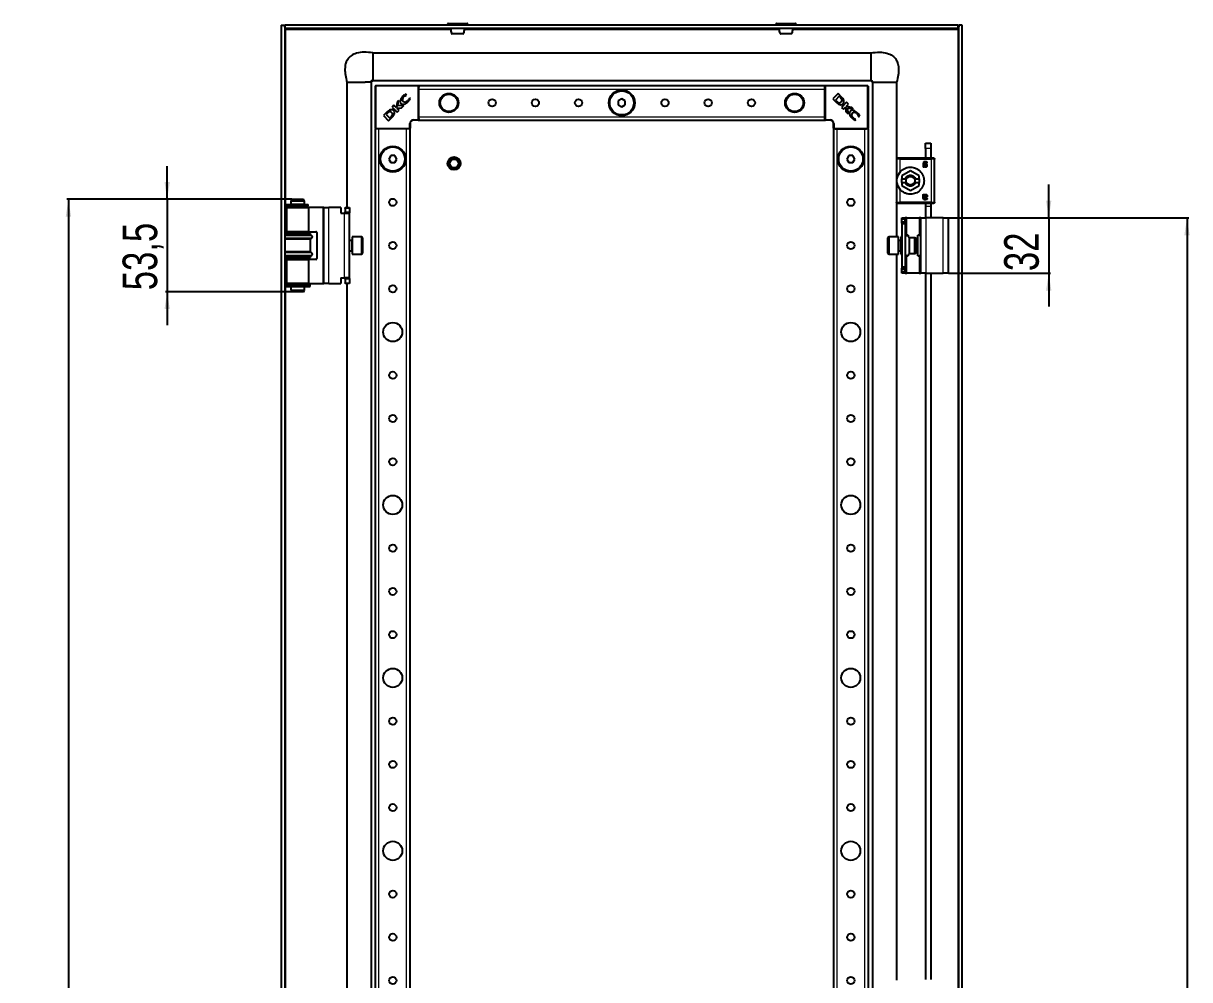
# Model space of a CAD drawing. Header units: millimetres. Extents: x -145 to 1282, y -1011 to 1043.
# Drawn here: x 607 to 1282, y 324 to 877 of the extents above; entities that cross this region are included whole.
import ezdxf

# ---------------------------------------------------------------- set-up
doc = ezdxf.new("R2010")
doc.units = ezdxf.units.MM
doc.layers.add('FORMAT', color=7, linetype='Continuous')
doc.styles.add('SLDTEXTSTYLE0', font='TXT', dxfattribs={"width": 0.75})
doc.dimstyles.new('SLDDIMSTYLE0', dxfattribs={"dimtxt": 20, "dimasz": 10, "dimexe": 0, "dimexo": 0.0625, "dimgap": 5, "dimtad": 2, "dimdec": 1, "dimrnd": 1e-09, "dimzin": 12, "dimdsep": 46, "dimtxsty": 'SLDTEXTSTYLE0', "dimsah": 1, "dimcen": 0.09, "dimadec": 0, "dimazin": 3, "dimtfac": 1, "dimtofl": 0, "dimtmove": 0, "dimatfit": 3, "dimfxl": 0, "dimfrac": 2, "dimtolj": 1, "dimtzin": 12, "dimarcsym": 0})
doc.dimstyles.new('SLDDIMSTYLE1', dxfattribs={"dimtxt": 20, "dimasz": 10, "dimexe": 0, "dimexo": 0.0625, "dimgap": 5, "dimtad": 2, "dimdec": 1, "dimrnd": 1e-09, "dimzin": 12, "dimdsep": 46, "dimtxsty": 'SLDTEXTSTYLE0', "dimsah": 1, "dimcen": 0.09, "dimadec": 0, "dimazin": 3, "dimtfac": 1, "dimtmove": 0, "dimatfit": 0, "dimfxl": 0, "dimfrac": 2, "dimtolj": 1, "dimtzin": 12, "dimarcsym": 0})

# ---------------------------------------------------------------- blocks, each defined once
blk = doc.blocks.new('_D_4')
at = {"layer": 'FORMAT'}
for p, q in [((690.36, 775.4), (690.36, 794.63)), ((762.43, 775.4), (689.36, 775.4)), ((690.36, 775.4), (690.36, 721.9)), ((762.43, 721.9), (689.36, 721.9)), ((690.36, 721.9), (690.36, 702.67))]:
    blk.add_line(p, q, dxfattribs=at)
for points in [[(690.36, 775.4), (691.9, 785.4), (688.82, 785.4)], [(690.36, 721.9), (688.82, 711.9), (691.9, 711.9)]]:
    blk.add_solid(points, dxfattribs=at)
at = {"layer": 'FORMAT', "insert": (664.58, 722.79), "char_height": 20, "attachment_point": 1, "rotation": 90, "style": 'SLDTEXTSTYLE0'}
blk.add_mtext('53,5', dxfattribs=at)
blk = doc.blocks.new('_D_5')
at = {"layer": 'FORMAT'}
for p, q in [((1142.38, 764.65), (1281.37, 764.65)), ((1280.37, 764.65), (1280.37, -767.35)), ((1142.38, -767.35), (1281.37, -767.35))]:
    blk.add_line(p, q, dxfattribs=at)
for points in [[(1280.37, 764.65), (1278.83, 754.65), (1281.91, 754.65)], [(1280.37, -767.35), (1281.91, -757.35), (1278.83, -757.35)]]:
    blk.add_solid(points, dxfattribs=at)
at = {"layer": 'FORMAT', "insert": (1254.59, -30.91), "char_height": 20, "attachment_point": 1, "rotation": 90, "style": 'SLDTEXTSTYLE0'}
blk.add_mtext('1532', dxfattribs=at)
blk = doc.blocks.new('_D_6')
at = {"layer": 'FORMAT'}
for p, q in [((1200.37, 764.65), (1200.37, 783.88)), ((1142.38, 764.65), (1201.37, 764.65)), ((1200.37, 764.65), (1200.37, 732.65)), ((1142.38, 732.65), (1201.37, 732.65)), ((1200.37, 732.65), (1200.37, 713.42))]:
    blk.add_line(p, q, dxfattribs=at)
for points in [[(1200.37, 764.65), (1201.91, 774.65), (1198.83, 774.65)], [(1200.37, 732.65), (1198.83, 722.65), (1201.91, 722.65)]]:
    blk.add_solid(points, dxfattribs=at)
at = {"layer": 'FORMAT', "insert": (1174.59, 733.87), "char_height": 20, "attachment_point": 1, "rotation": 90, "style": 'SLDTEXTSTYLE0'}
blk.add_mtext('32', dxfattribs=at)
blk = doc.blocks.new('_D_7')
at = {"layer": 'FORMAT'}
for p, q in [((762.43, 775.4), (632.23, 775.4)), ((633.23, 775.4), (633.23, -778.1)), ((762.43, -778.1), (632.23, -778.1))]:
    blk.add_line(p, q, dxfattribs=at)
for points in [[(633.23, 775.4), (631.69, 765.4), (634.77, 765.4)], [(633.23, -778.1), (634.77, -768.1), (631.69, -768.1)]]:
    blk.add_solid(points, dxfattribs=at)
at = {"layer": 'FORMAT', "insert": (607.45, -41.99), "char_height": 20, "attachment_point": 1, "rotation": 90, "style": 'SLDTEXTSTYLE0'}
blk.add_mtext('1553,5', dxfattribs=at)

msp = doc.modelspace()

# ---------------------------------------------------------------- linework, layer by layer
at = {"color": 7, "linetype": 'Continuous', "lineweight": 25}
for p, q in [((756.37, 876.15), (756.37, -878.85)), ((756.37, 876.15), (758.37, 876.15)), ((758.37, 876.15), (758.37, -878.85)), ((1148.07, 876.15), (758.67, 876.15)), ((758.67, 874.15), (758.67, 876.15)), ((1148.07, 874.15), (758.67, 874.15)), ((758.97, 873.55), (758.76, 874.15)), ((852.62, 876.9), (852.62, 876.15)), ((852.87, 877.15), (863.87, 877.15)), ((864.12, 876.15), (864.12, 876.9)), ((1042.62, 876.9), (1042.62, 876.15)), ((1042.87, 877.15), (1051.37, 877.15)), ((1051.37, 877.15), (1053.87, 877.15)), ((1054.12, 876.15), (1054.12, 876.9)), ((1147.98, 874.15), (1147.77, 873.55)), ((1148.07, 874.15), (1148.07, 876.15)), ((1150.37, 876.15), (1148.37, 876.15)), ((1148.37, -878.85), (1148.37, 876.15)), ((1150.37, -878.85), (1150.37, 876.15)), ((809.37, 860.15), (809.37, 844.31)), ((809.37, 860.15), (1097.37, 860.15)), ((809.37, 844.15), (1097.37, 844.15)), ((794.37, 843.15), (795.34, 843.15)), ((794.37, 843.15), (794.37, 770.65)), ((795.34, 843.15), (797.8, 843.15)), ((797.8, 843.15), (801.37, 843.15)), ((801.37, 843.15), (804.93, 843.15)), ((808.37, 843.15), (808.37, -845.85)), ((810.87, 816.45), (810.87, 840.85)), ((811.17, 841.15), (835.57, 841.15)), ((835.87, 840.85), (835.87, 841.15)), ((835.87, 841.15), (1070.87, 841.15)), ((835.87, 840.85), (835.87, 840.2)), ((835.87, 839.15), (835.87, 840.2)), ((835.87, 823.15), (835.87, 839.15)), ((1070.87, 840.85), (1070.87, 841.15)), ((1070.87, 840.2), (1070.87, 840.85)), ((1070.87, 839.15), (1070.87, 840.2)), ((1070.87, 823.15), (1070.87, 839.15)), ((1071.17, 841.15), (1095.57, 841.15)), ((1095.87, 840.85), (1095.87, 816.45)), ((1098.37, 843.15), (1098.37, -845.85)), ((1112.37, 843.15), (1112.37, 798.82)), ((823.44, 831.68), (822.95, 828.42)), ((824.24, 832.48), (823.44, 831.68)), ((823.76, 829.38), (824.24, 832.48)), ((828.8, 835.61), (828.47, 836.29)), ((828.66, 835.47), (828.8, 835.61)), ((830.62, 834.03), (830.51, 833.92)), ((830.86, 833.52), (830.62, 834.03)), ((953.37, 833.46), (951.37, 832.3)), ((951.37, 832.3), (951.37, 829.99)), ((951.37, 829.99), (953.37, 828.84)), ((955.37, 832.3), (953.37, 833.46)), ((953.37, 828.84), (955.37, 829.99)), ((955.37, 829.99), (955.37, 832.3)), ((1078.47, 836.5), (1075.51, 833.54)), ((1075.51, 833.54), (1077.4, 831.65)), ((1079.17, 834.98), (1076.99, 832.8)), ((1076.99, 832.8), (1077.67, 832.14)), ((1077.4, 831.65), (1077.42, 831.63)), ((1080.46, 834.51), (1078.47, 836.5)), ((1079.92, 834.26), (1079.17, 834.98)), ((1083.47, 831.5), (1080.52, 828.54)), ((1083.13, 829.06), (1084.52, 830.45)), ((1084.52, 830.45), (1083.47, 831.5)), ((817.5, 825.75), (815.51, 823.76)), ((815.51, 823.76), (818.47, 820.8)), ((817.76, 825.2), (817.04, 824.46)), ((817.04, 824.46), (819.22, 822.28)), ((821.56, 829.81), (820.52, 828.76)), ((820.52, 828.76), (823.47, 825.8)), ((822.95, 828.42), (821.56, 829.81)), ((823.29, 828.1), (825.95, 828.28)), ((824.53, 826.86), (823.29, 828.1)), ((823.47, 825.8), (824.53, 826.86)), ((827.24, 829.56), (823.76, 829.38)), ((825.95, 828.28), (827.24, 829.56)), ((1080.52, 828.54), (1081.57, 827.48)), ((1081.57, 827.48), (1082.82, 828.72)), ((1082.82, 828.72), (1082.99, 826.06)), ((1082.99, 826.06), (1084.28, 824.78)), ((1086.4, 828.57), (1083.13, 829.06)), ((1084.1, 828.25), (1087.2, 827.78)), ((1084.28, 824.78), (1084.1, 828.25)), ((1087.2, 827.78), (1086.4, 828.57)), ((1090.18, 823.35), (1090.32, 823.21)), ((1090.32, 823.21), (1091.01, 823.55)), ((818.47, 820.8), (820.36, 822.69)), ((819.22, 822.28), (819.88, 822.96)), ((820.36, 822.69), (820.38, 822.71)), ((830.87, 819.15), (830.87, 816.45)), ((835.57, 821.15), (832.87, 821.15)), ((835.87, 822.1), (835.87, 823.15)), ((835.87, 822.1), (835.87, 821.45)), ((835.87, 821.15), (835.87, 821.45)), ((835.87, 821.15), (1070.87, 821.15)), ((1070.87, 822.1), (1070.87, 823.15)), ((1070.87, 821.45), (1070.87, 822.1)), ((1070.87, 821.15), (1070.87, 821.45)), ((1073.87, 821.15), (1071.17, 821.15)), ((1075.87, 816.45), (1075.87, 819.15)), ((1088.24, 821.15), (1088.75, 821.4)), ((1088.75, 821.4), (1088.64, 821.51)), ((810.87, -818.85), (810.87, 816.15)), ((811.17, 816.15), (810.87, 816.15)), ((811.81, 816.15), (811.17, 816.15)), ((812.87, 816.15), (811.81, 816.15)), ((828.87, 816.15), (812.87, 816.15)), ((829.92, 816.15), (828.87, 816.15)), ((830.57, 816.15), (829.92, 816.15)), ((830.87, 816.15), (830.57, 816.15)), ((830.87, -818.85), (830.87, 816.15)), ((1075.87, 816.15), (1075.87, -818.85)), ((1075.87, 816.15), (1076.17, 816.15)), ((1076.81, 816.15), (1076.17, 816.15)), ((1076.81, 816.15), (1077.87, 816.15)), ((1077.87, 816.15), (1093.87, 816.15)), ((1093.87, 816.15), (1094.92, 816.15)), ((1095.57, 816.15), (1094.92, 816.15)), ((1095.57, 816.15), (1095.87, 816.15)), ((1095.87, 816.15), (1095.87, -818.85)), ((1129.07, 807.85), (1132.07, 807.85)), ((1129.07, 804.85), (1129.07, 807.85)), ((1129.07, 804.85), (1129.07, 799.15)), ((1132.07, 807.85), (1132.07, 804.85)), ((1132.07, 804.85), (1132.07, 799.15)), ((819.71, 800.65), (818.56, 798.65)), ((818.56, 798.65), (819.71, 796.65)), ((822.02, 800.65), (819.71, 800.65)), ((819.71, 796.65), (822.02, 796.65)), ((823.17, 798.65), (822.02, 800.65)), ((822.02, 796.65), (823.17, 798.65)), ((1084.71, 800.65), (1083.56, 798.65)), ((1083.56, 798.65), (1084.71, 796.65)), ((1087.02, 800.65), (1084.71, 800.65)), ((1084.71, 796.65), (1087.02, 796.65)), ((1088.17, 798.65), (1087.02, 800.65)), ((1087.02, 796.65), (1088.17, 798.65)), ((1112.37, 798.65), (1112.37, 773.65)), ((1132.37, 799.15), (1114.37, 799.15)), ((1132.97, 799.15), (1132.72, 799.15)), ((1134.37, 773.65), (1134.37, 798.65)), ((1113.19, 789.28), (1114.7, 791.53)), ((1120.37, 791.87), (1115.42, 789.01)), ((1125.32, 789.01), (1120.37, 791.87)), ((1127.81, 796.11), (1127.81, 794.24)), ((1128.26, 794.24), (1128.26, 794.52)), ((1128.66, 794.21), (1128.26, 794.52)), ((1128.34, 795.86), (1128.34, 796.07)), ((1128.72, 795.86), (1128.34, 795.86)), ((1128.34, 795.5), (1128.76, 795.5)), ((1128.34, 794.92), (1128.34, 795.5)), ((1114.7, 780.77), (1113.19, 783.02)), ((1115.42, 789.01), (1115.42, 787.15)), ((1115.42, 785.15), (1115.42, 787.15)), ((1115.42, 787.15), (1117.38, 787.15)), ((1115.42, 785.15), (1115.42, 783.29)), ((1115.42, 785.15), (1117.38, 785.15)), ((1115.42, 783.29), (1120.37, 780.43)), ((1118.07, 787.15), (1117.38, 787.15)), ((1117.38, 785.15), (1118.07, 785.15)), ((1120.37, 780.43), (1125.32, 783.29)), ((1123.35, 787.15), (1122.66, 787.15)), ((1122.66, 785.15), (1123.35, 785.15)), ((1123.35, 787.15), (1125.32, 787.15)), ((1123.35, 785.15), (1125.32, 785.15)), ((1125.32, 787.15), (1125.32, 789.01)), ((1125.32, 787.15), (1125.32, 785.15)), ((1125.32, 783.29), (1125.32, 785.15)), ((1127.81, 776.19), (1127.81, 778.06)), ((1128.26, 778.06), (1128.26, 777.78)), ((1128.34, 776.8), (1128.34, 777.38)), ((1128.76, 776.8), (1128.34, 776.8)), ((1128.72, 776.44), (1128.34, 776.44)), ((1128.34, 776.44), (1128.34, 776.22)), ((758.72, 772.35), (758.72, 771.45)), ((758.72, 772.35), (771.6, 772.35)), ((758.72, 771.45), (771.6, 771.45)), ((759.42, 770.65), (759.42, 756.65)), ((759.42, 770.65), (772.32, 770.65)), ((762.44, 775.4), (761.87, 774.4)), ((761.87, 774.4), (761.87, 772.4)), ((769.87, 774.4), (761.87, 774.4)), ((766.62, 772.4), (761.87, 772.4)), ((761.87, 771.4), (761.87, 770.65)), ((766.62, 771.4), (761.87, 771.4)), ((762.37, 772.4), (762.37, 772.35)), ((762.37, 771.45), (762.37, 771.4)), ((762.44, 775.4), (769.29, 775.4)), ((769.87, 772.4), (766.62, 772.4)), ((769.87, 771.4), (766.62, 771.4)), ((769.87, 774.4), (769.29, 775.4)), ((769.37, 772.35), (769.37, 772.4)), ((769.37, 771.4), (769.37, 771.45)), ((769.87, 772.4), (769.87, 774.4)), ((769.87, 770.65), (769.87, 771.4)), ((771.6, 772.35), (771.69, 772.35)), ((771.6, 771.45), (771.69, 771.45)), ((771.69, 771.45), (771.69, 772.35)), ((771.69, 772.35), (771.9, 772.35)), ((771.69, 771.45), (771.9, 771.45)), ((771.9, 771.45), (771.9, 772.35)), ((772.32, 756.65), (772.32, 770.65)), ((780.42, 770.65), (772.32, 770.65)), ((780.92, 770.65), (780.42, 770.65)), ((780.92, 770.65), (783.92, 770.65)), ((780.92, 726.65), (780.92, 770.65)), ((790.92, 770.65), (783.92, 770.65)), ((790.92, 770.65), (790.92, 767.35)), ((793.42, 770.65), (795.92, 770.65)), ((793.42, 770.15), (793.42, 770.65)), ((793.42, 770.15), (793.42, 768.15)), ((795.92, 770.65), (795.92, 770.15)), ((795.92, 770.15), (795.92, 768.15)), ((1112.37, 773.47), (1112.37, 753.65)), ((1114.37, 773.15), (1132.37, 773.15)), ((1129.07, 773.22), (1129.07, 771.35)), ((1129.07, 771.35), (1129.07, 764.65)), ((1132.07, 773.22), (1132.07, 771.35)), ((1132.07, 771.35), (1132.07, 764.65)), ((1132.72, 773.15), (1132.97, 773.15)), ((790.92, 767.35), (792.92, 767.35)), ((792.92, 767.35), (795.92, 767.35)), ((793.42, 767.65), (793.42, 768.15)), ((795.92, 767.65), (793.42, 767.65)), ((793.42, 767.65), (793.42, 767.35)), ((795.92, 768.15), (795.92, 767.65)), ((795.92, 767.35), (795.92, 767.65)), ((795.92, 729.95), (795.92, 767.35)), ((1115.37, 764.65), (1117.37, 764.65)), ((1115.37, 763.65), (1115.37, 764.65)), ((1115.37, 762.65), (1115.37, 763.65)), ((1115.37, 761.65), (1115.37, 762.65)), ((1117.37, 764.65), (1117.37, 763.65)), ((1118.37, 764.65), (1117.37, 764.65)), ((1117.37, 762.65), (1117.37, 763.65)), ((1117.37, 762.65), (1117.37, 761.65)), ((1118.37, 764.65), (1125.37, 764.65)), ((1126.37, 764.65), (1125.37, 764.65)), ((1126.37, 764.65), (1129.37, 764.65)), ((1126.37, 732.65), (1126.37, 764.65)), ((1139.37, 764.65), (1129.37, 764.65)), ((1139.37, 764.65), (1142.37, 764.65)), ((1142.37, 732.65), (1142.37, 764.65)), ((772.32, 756.65), (759.42, 756.65)), ((761.87, 756.65), (761.87, 755.65)), ((769.87, 755.65), (769.87, 756.65)), ((772.32, 756.65), (776.42, 756.65)), ((776.92, 756.15), (776.92, 741.15)), ((1117.37, 761.65), (1115.37, 761.65)), ((1115.37, 761.65), (1115.37, 761.15)), ((1117.37, 761.15), (1115.37, 761.15)), ((1115.37, 761.15), (1115.37, 736.15)), ((1117.37, 761.65), (1117.37, 761.15)), ((1117.37, 761.15), (1117.37, 736.15)), ((758.37, 755.65), (773.37, 755.65)), ((773.37, 755.05), (758.37, 755.05)), ((773.37, 752.25), (758.37, 752.25)), ((773.37, 755.05), (773.37, 755.65)), ((774.07, 754.36), (773.37, 755.05)), ((773.37, 752.25), (774.07, 752.94)), ((773.37, 745.05), (773.37, 752.25)), ((797.17, 751.65), (795.92, 751.65)), ((802.82, 753.65), (797.42, 753.65)), ((797.42, 753.65), (797.42, 743.65)), ((803.42, 753.05), (803.42, 744.25)), ((1107.37, 746.4), (1107.37, 753.05)), ((1113.37, 753.65), (1107.97, 753.65)), ((1113.37, 746.09), (1113.37, 753.65)), ((1114.87, 751.65), (1113.62, 751.65)), ((1115.37, 753.65), (1114.87, 753.65)), ((1114.87, 753.65), (1114.87, 752.44)), ((1114.87, 752.44), (1114.87, 743.65)), ((1117.37, 754.65), (1118.37, 754.65)), ((1119.07, 754.65), (1118.37, 754.65)), ((1119.07, 754.65), (1119.07, 754.2)), ((1123, 753.15), (1119.87, 753.15)), ((1119.87, 744.15), (1119.87, 753.15)), ((1123.87, 752.65), (1123, 753.15)), ((1123, 744.15), (1123, 753.15)), ((1123.87, 744.65), (1123.87, 752.65)), ((1124.67, 742.65), (1124.67, 754.65)), ((1125.37, 754.65), (1124.67, 754.65)), ((1125.37, 754.65), (1126.37, 754.65)), ((773.37, 745.05), (758.37, 745.05)), ((773.37, 742.25), (758.37, 742.25)), ((774.07, 744.36), (773.37, 745.05)), ((773.37, 742.25), (774.07, 742.94)), ((773.37, 741.65), (773.37, 742.25)), ((795.92, 745.65), (797.17, 745.65)), ((797.42, 743.65), (802.82, 743.65)), ((1107.37, 744.25), (1107.37, 746.4)), ((1107.97, 743.65), (1113.37, 743.65)), ((1112.37, 743.65), (1112.37, 323.82)), ((1113.37, 743.65), (1113.37, 746.09)), ((1113.62, 745.65), (1114.87, 745.65)), ((1114.87, 743.65), (1115.37, 743.65)), ((1118.37, 742.65), (1117.37, 742.65)), ((1118.37, 742.65), (1119.07, 742.65)), ((1119.07, 743.1), (1119.07, 742.65)), ((1119.87, 744.15), (1123, 744.15)), ((1123, 744.15), (1123.87, 744.65)), ((1124.67, 742.65), (1125.37, 742.65)), ((1126.37, 742.65), (1125.37, 742.65)), ((758.37, 741.65), (773.37, 741.65)), ((759.42, 740.65), (759.42, 726.65)), ((759.42, 740.65), (772.32, 740.65)), ((761.87, 741.65), (761.87, 740.65)), ((769.87, 740.65), (769.87, 741.65)), ((772.32, 726.65), (772.32, 740.65)), ((776.42, 740.65), (772.32, 740.65)), ((1117.37, 736.15), (1115.37, 736.15)), ((1115.37, 736.15), (1115.37, 735.65)), ((1115.37, 734.65), (1115.37, 735.65)), ((1115.37, 735.65), (1117.37, 735.65)), ((1117.37, 736.15), (1117.37, 735.65)), ((1117.37, 735.65), (1117.37, 734.65)), ((790.92, 729.95), (792.92, 729.95)), ((790.92, 729.95), (790.92, 726.65)), ((795.92, 729.95), (792.92, 729.95)), ((793.42, 729.95), (793.42, 729.65)), ((793.42, 729.65), (795.92, 729.65)), ((793.42, 729.15), (793.42, 729.65)), ((793.42, 729.15), (793.42, 727.15)), ((795.92, 729.65), (795.92, 729.95)), ((795.92, 729.65), (795.92, 729.15)), ((795.92, 729.15), (795.92, 727.15)), ((1115.37, 733.65), (1115.37, 734.65)), ((1115.37, 732.65), (1115.37, 733.65)), ((1117.37, 732.65), (1115.37, 732.65)), ((1117.37, 733.65), (1117.37, 734.65)), ((1117.37, 733.65), (1117.37, 732.65)), ((1117.37, 732.65), (1118.37, 732.65)), ((1125.37, 732.65), (1118.37, 732.65)), ((1125.37, 732.65), (1126.37, 732.65)), ((1129.37, 732.65), (1126.37, 732.65)), ((1129.07, 732.65), (1129.07, 324.15)), ((1129.37, 732.65), (1139.37, 732.65)), ((1132.07, 732.65), (1132.07, 324.15)), ((1142.37, 732.65), (1139.37, 732.65)), ((758.72, 725.85), (758.72, 724.95)), ((758.72, 725.85), (773.02, 725.85)), ((758.72, 724.95), (773.02, 724.95)), ((772.32, 726.65), (759.42, 726.65)), ((761.87, 726.65), (761.87, 725.9)), ((766.62, 725.9), (761.87, 725.9)), ((761.87, 724.9), (761.87, 722.9)), ((766.62, 724.9), (761.87, 724.9)), ((761.87, 722.9), (762.44, 721.9)), ((761.87, 722.9), (766.62, 722.9)), ((762.37, 725.9), (762.37, 725.85)), ((762.37, 724.95), (762.37, 724.9)), ((769.87, 725.9), (766.62, 725.9)), ((769.87, 724.9), (766.62, 724.9)), ((766.62, 722.9), (769.87, 722.9)), ((769.29, 721.9), (769.87, 722.9)), ((769.37, 725.85), (769.37, 725.9)), ((769.37, 724.9), (769.37, 724.95)), ((769.87, 725.9), (769.87, 726.65)), ((769.87, 722.9), (769.87, 724.9)), ((772.32, 726.65), (780.42, 726.65)), ((773.02, 724.95), (773.02, 725.85)), ((780.42, 726.65), (780.92, 726.65)), ((783.92, 726.65), (780.92, 726.65)), ((783.92, 726.65), (790.92, 726.65)), ((793.42, 726.65), (793.42, 727.15)), ((795.92, 726.65), (793.42, 726.65)), ((794.37, 726.65), (794.37, 295.65)), ((795.92, 727.15), (795.92, 726.65)), ((766.51, 721.9), (762.44, 721.9)), ((769.29, 721.9), (766.51, 721.9))]:
    msp.add_line(p, q, dxfattribs=at)
at = {"color": 8, "linetype": 'Continuous', "lineweight": 18}
for p, q in [((758.97, 772.35), (758.97, 873.55)), ((758.97, 873.55), (854.39, 873.55)), ((864.12, 876.9), (852.62, 876.9)), ((862.34, 873.55), (1044.39, 873.55)), ((1051.51, 876.9), (1042.62, 876.9)), ((1054.12, 876.9), (1051.51, 876.9)), ((1052.34, 873.55), (1147.77, 873.55)), ((1147.77, 873.55), (1147.77, -876.25)), ((811.17, 840.85), (810.87, 840.85)), ((811.17, 840.85), (811.17, 841.15)), ((811.17, 840.85), (811.17, 816.45)), ((835.57, 840.85), (811.17, 840.85)), ((835.57, 841.15), (835.57, 840.85)), ((835.57, 821.45), (835.57, 840.85)), ((835.87, 840.85), (835.57, 840.85)), ((835.87, 839.15), (1070.87, 839.15)), ((1071.17, 840.85), (1070.87, 840.85)), ((1071.17, 840.85), (1071.17, 841.15)), ((1071.17, 840.85), (1071.17, 821.45)), ((1095.57, 840.85), (1071.17, 840.85)), ((1095.57, 840.85), (1095.57, 841.15)), ((1095.57, 816.45), (1095.57, 840.85)), ((1095.57, 840.85), (1095.87, 840.85)), ((830.57, 816.45), (830.57, 819.15)), ((830.87, 819.15), (830.57, 819.15)), ((832.87, 821.45), (835.57, 821.45)), ((832.87, 821.15), (832.87, 821.45)), ((835.57, 821.45), (835.57, 821.15)), ((835.87, 821.45), (835.57, 821.45)), ((835.87, 823.15), (1070.87, 823.15)), ((1071.17, 821.45), (1070.87, 821.45)), ((1071.17, 821.45), (1073.87, 821.45)), ((1071.17, 821.15), (1071.17, 821.45)), ((1073.87, 821.15), (1073.87, 821.45)), ((1075.87, 819.15), (1076.17, 819.15)), ((1076.17, 819.15), (1076.17, 816.45)), ((811.17, 816.45), (810.87, 816.45)), ((811.17, 816.45), (830.57, 816.45)), ((811.17, 816.45), (811.17, 816.15)), ((812.87, -818.85), (812.87, 816.15)), ((828.87, -818.85), (828.87, 816.15)), ((830.57, 816.45), (830.57, 816.15)), ((830.87, 816.45), (830.57, 816.45)), ((1076.17, 816.45), (1075.87, 816.45)), ((1076.17, 816.45), (1095.57, 816.45)), ((1076.17, 816.15), (1076.17, 816.45)), ((1077.87, 816.15), (1077.87, -818.85)), ((1093.87, 816.15), (1093.87, -818.85)), ((1095.57, 816.15), (1095.57, 816.45)), ((1095.87, 816.45), (1095.57, 816.45)), ((1132.07, 804.85), (1129.07, 804.85)), ((1114.37, 791.21), (1114.37, 798.65)), ((1114.37, 798.65), (1132.37, 798.65)), ((1132.37, 798.65), (1132.37, 773.65)), ((1120.37, 783.65), (1120.37, 783)), ((1114.37, 773.65), (1114.37, 781.09)), ((758.97, 755.65), (758.97, 771.45)), ((771.6, 772.35), (771.6, 771.45)), ((780.42, 770.65), (780.42, 726.65)), ((783.92, 726.65), (783.92, 770.65)), ((795.92, 770.15), (793.42, 770.15)), ((1132.37, 773.65), (1114.37, 773.65)), ((1129.07, 771.35), (1132.07, 771.35)), ((792.92, 729.95), (792.92, 767.35)), ((793.42, 768.15), (795.92, 768.15)), ((1117.37, 763.65), (1115.37, 763.65)), ((1115.37, 762.65), (1117.37, 762.65)), ((1118.37, 754.65), (1118.37, 764.65)), ((1125.37, 764.65), (1125.37, 754.65)), ((1129.37, 732.65), (1129.37, 764.65)), ((1139.37, 732.65), (1139.37, 764.65)), ((774.07, 754.36), (758.37, 754.36)), ((774.07, 752.94), (758.37, 752.94)), ((797.17, 751.24), (797.17, 751.65)), ((797.17, 745.65), (797.17, 751.24)), ((802.82, 743.65), (802.82, 753.65)), ((1107.97, 753.65), (1107.97, 746.09)), ((1113.62, 751.65), (1113.62, 745.65)), ((774.07, 744.36), (758.37, 744.36)), ((774.07, 742.94), (758.37, 742.94)), ((1107.97, 746.09), (1107.97, 743.65)), ((1118.37, 732.65), (1118.37, 742.65)), ((1125.37, 742.65), (1125.37, 732.65)), ((758.97, 725.85), (758.97, 741.65)), ((795.92, 729.15), (793.42, 729.15)), ((1117.37, 734.65), (1115.37, 734.65)), ((1115.37, 733.65), (1117.37, 733.65)), ((758.97, 297.35), (758.97, 724.95)), ((793.42, 727.15), (795.92, 727.15))]:
    msp.add_line(p, q, dxfattribs=at)
at = {"color": 7, "linetype": 'Continuous', "lineweight": 25}
for centre, radius in [((953.37, 831.15), 7.5), ((953.37, 831.15), 7), ((853.37, 831.15), 5.5), ((853.37, 831.15), 5), ((878.37, 831.15), 2.1), ((903.37, 831.15), 2.1), ((928.37, 831.15), 2.1), ((978.37, 831.15), 2.1), ((1003.37, 831.15), 2.1), ((1028.37, 831.15), 2.1), ((1053.37, 831.15), 5.5), ((1053.37, 831.15), 5), ((820.87, 798.65), 7.5), ((820.87, 798.65), 7), ((1085.87, 798.65), 7.5), ((1085.87, 798.65), 7), ((856.37, 796.15), 3.75), ((856.37, 796.15), 3), ((856.37, 796.15), 2.5), ((820.87, 773.65), 2.1), ((1085.87, 773.65), 2.1), ((820.87, 748.65), 2.1), ((1085.87, 748.65), 2.1), ((820.87, 723.65), 2.1), ((1085.87, 723.65), 2.1), ((820.87, 698.65), 5.5), ((1085.87, 698.65), 5.5), ((820.87, 673.65), 2.1), ((1085.87, 673.65), 2.1), ((820.87, 648.65), 2.1), ((1085.87, 648.65), 2.1), ((820.87, 623.65), 2.1), ((1085.87, 623.65), 2.1), ((820.87, 598.65), 5.5), ((1085.87, 598.65), 5.5), ((820.87, 573.65), 2.1), ((1085.87, 573.65), 2.1), ((820.87, 548.65), 2.1), ((1085.87, 548.65), 2.1), ((820.87, 523.65), 2.1), ((1085.87, 523.65), 2.1), ((820.87, 498.65), 5.5), ((1085.87, 498.65), 5.5), ((820.87, 473.65), 2.1), ((1085.87, 473.65), 2.1), ((820.87, 448.65), 2.1), ((1085.87, 448.65), 2.1), ((820.87, 423.65), 2.1), ((1085.87, 423.65), 2.1), ((820.87, 398.65), 5.5), ((1085.87, 398.65), 5.5), ((820.87, 373.65), 2.1), ((1085.87, 373.65), 2.1), ((820.87, 348.65), 2.1), ((1085.87, 348.65), 2.1), ((820.87, 323.65), 2.1), ((1085.87, 323.65), 2.1)]:
    msp.add_circle(centre, radius, dxfattribs=at)
at = {"color": 8, "linetype": 'Continuous', "lineweight": 18}
for centre in [(853.37, 831.15), (1053.36, 831.15)]:
    msp.add_circle(centre, 5.3, dxfattribs=at)
at = {"color": 7, "linetype": 'Continuous', "lineweight": 25}
for centre, radius, start, end in [((852.87, 876.9), 0.25, 90, 180), ((855.25, 871.65), 0.5, 195.31604, 270.02276), ((861.48, 871.65), 0.5, 269.99815, 345.40011), ((863.87, 876.9), 0.25, 0, 90), ((1042.87, 876.9), 0.25, 90, 180), ((1045.25, 871.65), 0.5, 195.24646, 270.04596), ((1051.48, 871.65), 0.5, 269.96367, 344.83397), ((1053.87, 876.9), 0.25, 0, 90), ((811.17, 840.85), 0.3, 90, 180), ((835.57, 840.85), 0.3, 360, 90), ((1071.17, 840.85), 0.3, 90, 180), ((1095.57, 840.85), 0.3, 0, 90), ((828.37, 833.15), 1.97, 128.45405, 215.887), ((827.94, 833.56), 1.94, 233.30966, 322.34638), ((1075.44, 830.08), 6.12, 36.98881, 43.07444), ((1077.26, 830.85), 4.87, 20.34448, 48.77765), ((821.16, 822.54), 4.87, 110.34448, 138.77765), ((821.94, 820.73), 6.12, 126.98881, 133.07444), ((1088.27, 824.08), 1.94, 143.30966, 232.34638), ((1087.87, 823.64), 1.97, 38.45405, 125.887), ((832.87, 819.15), 2, 90, 180), ((835.57, 821.45), 0.3, 270, 360), ((1071.17, 821.45), 0.3, 180, 270), ((1073.87, 819.15), 2, 0, 90), ((811.17, 816.45), 0.3, 180, 270), ((830.57, 816.45), 0.3, 270, 0), ((1076.17, 816.45), 0.3, 180, 270), ((1095.57, 816.45), 0.3, 270, 0), ((776.42, 756.15), 0.5, 0, 90), ((773.37, 753.65), 1, 314.427, 45.573), ((797.17, 751.9), 0.25, 270, 360), ((802.82, 753.05), 0.6, 0, 90), ((1107.97, 753.05), 0.6, 90, 180), ((1113.62, 751.9), 0.25, 180, 270), ((773.37, 743.65), 1, 314.427, 45.573), ((797.17, 745.4), 0.25, 0, 90), ((802.82, 744.25), 0.6, 270, 360), ((1107.97, 744.25), 0.6, 180, 270), ((1113.62, 745.4), 0.25, 90, 180), ((776.42, 741.15), 0.5, 270, 0)]:
    msp.add_arc(centre, radius, start, end, dxfattribs=at)
at = {"color": 8, "linetype": 'Continuous', "lineweight": 18}
for centre, start, end in [((832.87, 819.15), 90, 180), ((1073.87, 819.15), 0, 90)]:
    msp.add_arc(centre, 2.3, start, end, dxfattribs=at)
at = {"color": 7, "linetype": 'Continuous', "lineweight": 25}
for points, knots in [([(758.67, 874.45), (758.64, 874.53), (758.53, 874.85), (758.4, 875.42), (758.38, 875.9), (758.37, 876.15)], [0, 0, 0, 0, 0.141742, 0.566203, 1, 1, 1, 1]), ([(758.67, 874.15), (758.72, 874.15), (758.77, 874.08), (758.87, 873.86), (758.92, 873.71), (758.97, 873.55)], [0, 0, 0, 0, 0.5, 0.5, 1, 1, 1, 1]), ([(854.34, 874.15), (854.35, 874.02), (854.36, 873.1), (854.59, 872.24), (854.78, 871.5)], [0, 0, 0, 0, 0.14185, 1, 1, 1, 1]), ([(856.66, 871.15), (856.47, 871.15), (856, 871.15), (855.46, 871.15), (855.33, 871.15), (855.26, 871.15)], [0, 0, 0, 0, 0.256553, 0.627981, 1, 1, 1, 1]), ([(861.48, 871.15), (861.43, 871.15), (861.35, 871.15), (860.79, 871.15), (859.99, 871.15), (858.99, 871.15), (857.93, 871.15), (857.15, 871.15), (856.76, 871.15), (856.66, 871.15)], [0, 0, 0, 0, 0.158514, 0.317278, 0.475863, 0.634247, 0.792477, 0.950708, 1, 1, 1, 1]), ([(861.95, 871.5), (862.14, 872.24), (862.37, 873.1), (862.38, 874.02), (862.39, 874.15)], [0, 0, 0, 0, 0.85815, 1, 1, 1, 1]), ([(1044.34, 874.15), (1044.35, 874.02), (1044.37, 873.1), (1044.59, 872.24), (1044.78, 871.5)], [0, 0, 0, 0, 0.1418495, 1, 1, 1, 1]), ([(1051.44, 871.15), (1051.45, 871.15), (1051.49, 871.15), (1051.21, 871.15), (1050.69, 871.15), (1049.98, 871.15), (1049.12, 871.15), (1048.06, 871.15), (1047.03, 871.15), (1046.15, 871.15), (1045.54, 871.15), (1045.24, 871.15), (1045.28, 871.15), (1045.29, 871.15)], [0, 0, 0, 0, 0.03384, 0.141254, 0.248698, 0.315774, 0.423314, 0.530846, 0.63821, 0.745706, 0.853372, 0.960917, 1, 1, 1, 1]), ([(1051.95, 871.5), (1052.14, 872.24), (1052.36, 873.1), (1052.38, 874.02), (1052.39, 874.15)], [0, 0, 0, 0, 0.8581504, 1, 1, 1, 1]), ([(1147.77, 873.55), (1147.82, 873.71), (1147.87, 873.86), (1147.97, 874.08), (1148.02, 874.15), (1148.07, 874.15)], [0, 0, 0, 0, 0.5, 0.5, 1, 1, 1, 1]), ([(1148.37, 876.15), (1148.34, 875.77), (1148.3, 875.2), (1148.12, 874.63), (1148.07, 874.43)], [0, 0, 0, 0, 0.662931, 1, 1, 1, 1]), ([(809.37, 860.15), (807.64, 860.32), (804.5, 860.62), (800.17, 860.11), (796.74, 858.68), (794.53, 856.36), (793.44, 853.6), (793.12, 850.55), (793.42, 846.99), (794.03, 844.5), (794.37, 843.15)], [0, 0, 0, 0, 0.176713, 0.320911, 0.440308, 0.54837, 0.6374, 0.738878, 0.858543, 1, 1, 1, 1]), ([(1097.37, 860.15), (1099.09, 860.32), (1102.23, 860.62), (1106.56, 860.11), (1109.99, 858.68), (1112.2, 856.36), (1113.29, 853.6), (1113.61, 850.55), (1113.31, 846.99), (1112.7, 844.5), (1112.37, 843.15)], [0, 0, 0, 0, 0.176713, 0.320911, 0.440308, 0.54837, 0.6374, 0.738878, 0.858543, 1, 1, 1, 1]), ([(1097.37, 860.15), (1097.37, 860.12), (1097.37, 860.06), (1097.37, 859.41), (1097.37, 857.95), (1097.37, 855.76), (1097.37, 853.76), (1097.37, 852.15), (1097.37, 850.54), (1097.37, 848.54), (1097.37, 846.36), (1097.37, 844.85), (1097.37, 844.45), (1097.37, 844.31)], [0, 0, 0, 0, 0.069165, 0.1363, 0.267291, 0.398282, 0.465417, 0.534583, 0.603748, 0.670883, 0.801874, 0.932865, 1, 1, 1, 1]), ([(808.33, 843.15), (808.34, 843.29), (808.37, 843.53), (808.5, 843.73), (808.62, 843.82), (808.67, 843.92), (808.69, 843.99), (808.71, 844.05), (808.73, 844.09), (808.74, 844.12), (808.78, 844.17), (808.83, 844.22), (808.95, 844.28), (809.14, 844.32), (809.29, 844.31), (809.37, 844.31)], [0, 0, 0, 0, 0.233411, 0.418546, 0.549351, 0.595026, 0.631329, 0.647111, 0.661994, 0.676639, 0.691742, 0.725563, 0.766794, 0.872627, 1, 1, 1, 1]), ([(808.37, 843.15), (808.51, 843.38), (808.78, 843.78), (809.19, 844.04), (809.37, 844.15)], [0, 0, 0, 0, 0.561561, 1, 1, 1, 1]), ([(1097.37, 844.31), (1097.47, 844.3), (1097.6, 844.28), (1097.76, 844.21), (1097.84, 844.15), (1097.9, 844.09), (1097.94, 844.02), (1097.97, 843.94), (1098.04, 843.77), (1098.2, 843.69), (1098.35, 843.46), (1098.38, 843.26), (1098.4, 843.15)], [0, 0, 0, 0, 0.146823, 0.202041, 0.247643, 0.28691, 0.323569, 0.360785, 0.40083, 0.628513, 0.79432, 1, 1, 1, 1]), ([(1098.37, 843.15), (1098.22, 843.38), (1097.95, 843.78), (1097.54, 844.04), (1097.37, 844.15)], [0, 0, 0, 0, 0.561561, 1, 1, 1, 1]), ([(808.25, 843.15), (808.22, 843.15), (808.14, 843.15), (807.68, 843.15), (807.39, 843.15)], [0, 0, 0, 0, 0.3567269, 1, 1, 1, 1]), ([(1098.48, 843.15), (1098.51, 843.15), (1098.59, 843.15), (1099.05, 843.15), (1099.34, 843.15)], [0, 0, 0, 0, 0.350861, 1, 1, 1, 1]), ([(826.74, 835.06), (826.41, 834.68), (825.79, 833.99), (825.24, 832.82), (825.1, 831.88), (825.25, 831.23), (825.44, 831), (825.53, 830.89)], [0, 0, 0, 0, 0.315674, 0.58952, 0.813199, 0.909026, 1, 1, 1, 1]), ([(825.53, 830.89), (825.69, 830.75), (826.03, 830.47), (826.72, 830.3), (827.6, 830.43), (828.68, 831), (829.36, 831.64), (829.76, 832.01)], [0, 0, 0, 0, 0.130532, 0.266031, 0.423997, 0.666819, 1, 1, 1, 1]), ([(828.47, 836.29), (828.13, 836.11), (827.5, 835.77), (826.98, 835.28), (826.74, 835.06)], [0, 0, 0, 0, 0.5368, 1, 1, 1, 1]), ([(827.15, 834.7), (827.41, 834.91), (827.86, 835.29), (828.43, 835.42), (828.66, 835.47)], [0, 0, 0, 0, 0.5796082, 1, 1, 1, 1]), ([(830.51, 833.92), (830.36, 833.61), (830.1, 833.04), (829.67, 832.58), (829.48, 832.37)], [0, 0, 0, 0, 0.5476433, 1, 1, 1, 1]), ([(829.76, 832.01), (830.01, 832.28), (830.43, 832.74), (830.73, 833.29), (830.86, 833.52)], [0, 0, 0, 0, 0.577653, 1, 1, 1, 1]), ([(1077.42, 831.63), (1077.5, 831.56), (1077.66, 831.4), (1077.82, 831.25), (1077.91, 831.18)], [0, 0, 0, 0, 0.486421, 1, 1, 1, 1]), ([(1077.67, 832.14), (1077.87, 831.95), (1078.24, 831.6), (1078.78, 831.27), (1079.23, 831.21), (1079.57, 831.28), (1079.92, 831.47), (1080.13, 831.66), (1080.25, 831.77)], [0, 0, 0, 0, 0.2746757, 0.5030419, 0.607381, 0.7165791, 0.8434117, 1, 1, 1, 1]), ([(1077.91, 831.18), (1078.05, 831.04), (1078.32, 830.8), (1078.62, 830.59), (1078.75, 830.5)], [0, 0, 0, 0, 0.55183, 1, 1, 1, 1]), ([(1078.75, 830.5), (1078.95, 830.39), (1079.34, 830.18), (1079.97, 830.07), (1080.57, 830.11), (1081.1, 830.31), (1081.54, 830.67), (1081.83, 831.18), (1081.95, 831.84), (1081.86, 832.29), (1081.82, 832.54)], [0, 0, 0, 0, 0.138091, 0.265455, 0.384013, 0.496103, 0.605759, 0.71979, 0.847662, 1, 1, 1, 1]), ([(1080.25, 831.77), (1080.34, 831.87), (1080.51, 832.04), (1080.69, 832.32), (1080.78, 832.59), (1080.78, 832.92), (1080.62, 833.32), (1080.44, 833.6), (1080.33, 833.76)], [0, 0, 0, 0, 0.176808, 0.319231, 0.43938, 0.552395, 0.749205, 1, 1, 1, 1]), ([(820.24, 825.53), (820.15, 825.62), (819.97, 825.79), (819.69, 825.97), (819.42, 826.06), (819.09, 826.06), (818.69, 825.91), (818.41, 825.72), (818.25, 825.62)], [0, 0, 0, 0, 0.176808, 0.319231, 0.43938, 0.552395, 0.749205, 1, 1, 1, 1]), ([(821.52, 824.03), (821.62, 824.24), (821.83, 824.63), (821.95, 825.26), (821.91, 825.85), (821.71, 826.39), (821.35, 826.82), (820.83, 827.12), (820.18, 827.23), (819.72, 827.15), (819.47, 827.1)], [0, 0, 0, 0, 0.138091, 0.265455, 0.384013, 0.496103, 0.605759, 0.71979, 0.847662, 1, 1, 1, 1]), ([(819.88, 822.96), (820.07, 823.16), (820.41, 823.52), (820.74, 824.06), (820.8, 824.51), (820.73, 824.85), (820.54, 825.21), (820.35, 825.42), (820.24, 825.53)], [0, 0, 0, 0, 0.274676, 0.503042, 0.607381, 0.716579, 0.843412, 1, 1, 1, 1]), ([(820.84, 823.19), (820.97, 823.34), (821.22, 823.61), (821.42, 823.9), (821.52, 824.03)], [0, 0, 0, 0, 0.55183, 1, 1, 1, 1]), ([(1085.61, 826.48), (1085.47, 826.32), (1085.19, 825.99), (1085.02, 825.29), (1085.15, 824.41), (1085.72, 823.34), (1086.35, 822.65), (1086.72, 822.25)], [0, 0, 0, 0, 0.1305321, 0.2660311, 0.4239974, 0.666819, 1, 1, 1, 1]), ([(1089.77, 825.28), (1089.4, 825.61), (1088.7, 826.22), (1087.53, 826.78), (1086.59, 826.91), (1085.95, 826.76), (1085.72, 826.57), (1085.61, 826.48)], [0, 0, 0, 0, 0.315674, 0.58952, 0.813199, 0.909026, 1, 1, 1, 1]), ([(1089.41, 824.86), (1089.63, 824.61), (1090.01, 824.16), (1090.13, 823.59), (1090.18, 823.35)], [0, 0, 0, 0, 0.579608, 1, 1, 1, 1]), ([(1091.01, 823.55), (1090.83, 823.88), (1090.49, 824.52), (1090, 825.04), (1089.77, 825.28)], [0, 0, 0, 0, 0.5368, 1, 1, 1, 1]), ([(820.38, 822.71), (820.46, 822.78), (820.61, 822.94), (820.76, 823.11), (820.84, 823.19)], [0, 0, 0, 0, 0.486421, 1, 1, 1, 1]), ([(1086.72, 822.25), (1086.99, 822.01), (1087.46, 821.58), (1088.01, 821.28), (1088.24, 821.15)], [0, 0, 0, 0, 0.5776526, 1, 1, 1, 1]), ([(1088.64, 821.51), (1088.33, 821.65), (1087.75, 821.92), (1087.29, 822.34), (1087.08, 822.54)], [0, 0, 0, 0, 0.547643, 1, 1, 1, 1]), ([(1128.92, 797.15), (1128.77, 797.14), (1128.55, 797.13), (1128.27, 797.04), (1128.08, 796.92), (1127.94, 796.75), (1127.82, 796.48), (1127.81, 796.25), (1127.81, 796.11)], [0, 0, 0, 0, 0.2500888, 0.3824952, 0.5002586, 0.6221632, 0.7501335, 1, 1, 1, 1]), ([(1128.34, 796.07), (1128.34, 796.16), (1128.35, 796.3), (1128.4, 796.47), (1128.48, 796.58), (1128.58, 796.66), (1128.71, 796.71), (1128.84, 796.74), (1128.93, 796.74), (1128.97, 796.74)], [0, 0, 0, 0, 0.250023, 0.382539, 0.499802, 0.620838, 0.749652, 0.874777, 1, 1, 1, 1]), ([(1129.98, 796.65), (1129.98, 796.71), (1129.98, 796.79), (1129.92, 796.88), (1129.78, 796.97), (1129.45, 797.1), (1129.13, 797.13), (1128.92, 797.15)], [0, 0, 0, 0, 0.124693, 0.187182, 0.249773, 0.500039, 1, 1, 1, 1]), ([(1128.97, 796.74), (1129.13, 796.72), (1129.38, 796.69), (1129.63, 796.57), (1129.75, 796.5), (1129.82, 796.46), (1129.86, 796.45), (1129.88, 796.44)], [0, 0, 0, 0, 0.4986996, 0.7495075, 0.8749492, 0.9467834, 1, 1, 1, 1]), ([(1129.88, 796.44), (1129.89, 796.45), (1129.91, 796.45), (1129.93, 796.46), (1129.94, 796.47), (1129.96, 796.49), (1129.97, 796.53), (1129.98, 796.58), (1129.98, 796.62), (1129.98, 796.64), (1129.98, 796.65)], [0, 0, 0, 0, 0.128825, 0.180169, 0.243397, 0.36986, 0.499864, 0.749649, 0.843476, 1, 1, 1, 1]), ([(1114.37, 781.09), (1114.08, 781.47), (1113.51, 782.22), (1112.95, 783.47), (1112.6, 784.75), (1112.47, 786.15), (1112.6, 787.55), (1112.95, 788.83), (1113.51, 790.08), (1114.08, 790.83), (1114.37, 791.21)], [0, 0, 0, 0, 0.125762, 0.25037, 0.375307, 0.500139, 0.62481, 0.749763, 0.874888, 1, 1, 1, 1]), ([(1127.81, 794.24), (1127.81, 794.23), (1127.81, 794.21), (1127.82, 794.19), (1127.85, 794.17), (1127.92, 794.15), (1127.99, 794.15), (1128.04, 794.15)], [0, 0, 0, 0, 0.124881, 0.183376, 0.250934, 0.500336, 1, 1, 1, 1]), ([(1128.04, 794.15), (1128.08, 794.15), (1128.15, 794.15), (1128.22, 794.17), (1128.25, 794.19), (1128.26, 794.21), (1128.26, 794.23), (1128.26, 794.24)], [0, 0, 0, 0, 0.499718, 0.749437, 0.810587, 0.875078, 1, 1, 1, 1]), ([(1128.26, 794.52), (1128.39, 794.41), (1128.57, 794.24), (1128.85, 794.13), (1129.02, 794.1), (1129.1, 794.09), (1129.14, 794.09)], [0, 0, 0, 0, 0.499113, 0.749325, 0.874665, 1, 1, 1, 1]), ([(1129.06, 794.5), (1128.99, 794.51), (1128.84, 794.52), (1128.58, 794.66), (1128.43, 794.81), (1128.34, 794.92)], [0, 0, 0, 0, 0.249939, 0.499864, 1, 1, 1, 1]), ([(1130.1, 794.93), (1130.1, 795.01), (1130.09, 795.17), (1129.99, 795.39), (1129.84, 795.56), (1129.57, 795.73), (1129.18, 795.84), (1128.87, 795.85), (1128.72, 795.86)], [0, 0, 0, 0, 0.1250486, 0.2498861, 0.3708558, 0.4998199, 0.7496086, 1, 1, 1, 1]), ([(1128.76, 795.5), (1128.87, 795.5), (1129.05, 795.49), (1129.27, 795.43), (1129.42, 795.34), (1129.51, 795.24), (1129.56, 795.11), (1129.57, 795.02), (1129.57, 794.97)], [0, 0, 0, 0, 0.279652, 0.500248, 0.629485, 0.750186, 0.875763, 1, 1, 1, 1]), ([(1129.57, 794.97), (1129.57, 794.91), (1129.56, 794.81), (1129.49, 794.69), (1129.43, 794.62), (1129.35, 794.56), (1129.25, 794.53), (1129.16, 794.51), (1129.09, 794.5), (1129.06, 794.5)], [0, 0, 0, 0, 0.249168, 0.373635, 0.49939, 0.619394, 0.749656, 0.87477, 1, 1, 1, 1]), ([(1129.14, 794.09), (1129.26, 794.1), (1129.44, 794.11), (1129.67, 794.2), (1129.82, 794.29), (1129.95, 794.42), (1130.07, 794.63), (1130.09, 794.81), (1130.1, 794.93)], [0, 0, 0, 0, 0.25007, 0.379181, 0.500499, 0.62417, 0.750842, 1, 1, 1, 1]), ([(1127.81, 778.06), (1127.81, 778.07), (1127.81, 778.09), (1127.82, 778.11), (1127.85, 778.13), (1127.92, 778.15), (1127.99, 778.15), (1128.04, 778.15)], [0, 0, 0, 0, 0.124884, 0.186377, 0.250914, 0.500322, 1, 1, 1, 1]), ([(1128.92, 775.15), (1128.84, 775.15), (1128.7, 775.15), (1128.48, 775.19), (1128.27, 775.26), (1128.08, 775.38), (1127.94, 775.55), (1127.82, 775.82), (1127.81, 776.04), (1127.81, 776.19)], [0, 0, 0, 0, 0.125255, 0.250437, 0.383066, 0.500493, 0.622629, 0.75025, 1, 1, 1, 1]), ([(1128.04, 778.15), (1128.08, 778.15), (1128.14, 778.15), (1128.21, 778.13), (1128.23, 778.12), (1128.25, 778.11), (1128.26, 778.09), (1128.26, 778.07), (1128.26, 778.06)], [0, 0, 0, 0, 0.499162, 0.644242, 0.749698, 0.813605, 0.875217, 1, 1, 1, 1]), ([(1128.26, 777.78), (1128.39, 777.89), (1128.58, 778.06), (1128.89, 778.19), (1129.06, 778.2), (1129.14, 778.21)], [0, 0, 0, 0, 0.499364, 0.749701, 1, 1, 1, 1]), ([(1128.34, 777.38), (1128.43, 777.49), (1128.58, 777.65), (1128.81, 777.76), (1128.95, 777.79), (1129.02, 777.8), (1129.06, 777.8)], [0, 0, 0, 0, 0.499765, 0.749504, 0.874771, 1, 1, 1, 1]), ([(1128.34, 776.22), (1128.34, 776.18), (1128.34, 776.09), (1128.36, 775.96), (1128.4, 775.83), (1128.48, 775.72), (1128.58, 775.64), (1128.75, 775.57), (1128.89, 775.57), (1128.97, 775.56)], [0, 0, 0, 0, 0.125295, 0.250514, 0.383518, 0.50035, 0.621938, 0.750243, 1, 1, 1, 1]), ([(1130.1, 777.36), (1130.1, 777.33), (1130.1, 777.25), (1130.07, 777.09), (1129.99, 776.91), (1129.83, 776.73), (1129.57, 776.57), (1129.18, 776.46), (1128.87, 776.45), (1128.72, 776.44)], [0, 0, 0, 0, 0.062637, 0.125278, 0.250072, 0.374841, 0.499994, 0.749696, 1, 1, 1, 1]), ([(1129.57, 777.33), (1129.57, 777.28), (1129.56, 777.19), (1129.51, 777.06), (1129.42, 776.96), (1129.27, 776.87), (1129.05, 776.81), (1128.87, 776.8), (1128.76, 776.8)], [0, 0, 0, 0, 0.124446, 0.249795, 0.37, 0.499734, 0.719932, 1, 1, 1, 1]), ([(1129.06, 777.8), (1129.12, 777.79), (1129.22, 777.79), (1129.35, 777.74), (1129.43, 777.68), (1129.49, 777.61), (1129.54, 777.52), (1129.57, 777.42), (1129.57, 777.36), (1129.57, 777.33)], [0, 0, 0, 0, 0.2496231, 0.3771401, 0.499734, 0.6227303, 0.7498125, 0.8748762, 1, 1, 1, 1]), ([(1129.14, 778.21), (1129.26, 778.2), (1129.44, 778.19), (1129.67, 778.1), (1129.82, 778.01), (1129.95, 777.88), (1130.07, 777.67), (1130.09, 777.49), (1130.1, 777.36)], [0, 0, 0, 0, 0.25007, 0.379559, 0.500499, 0.624556, 0.750843, 1, 1, 1, 1]), ([(1129.98, 775.65), (1129.98, 775.62), (1129.98, 775.57), (1129.97, 775.48), (1129.92, 775.42), (1129.78, 775.33), (1129.45, 775.2), (1129.13, 775.17), (1128.92, 775.15)], [0, 0, 0, 0, 0.062686, 0.125173, 0.187628, 0.250185, 0.500314, 1, 1, 1, 1]), ([(1128.97, 775.56), (1129.14, 775.58), (1129.45, 775.6), (1129.71, 775.81), (1129.86, 775.85), (1129.88, 775.86)], [0, 0, 0, 0, 0.4988522, 0.946609, 1, 1, 1, 1]), ([(1129.88, 775.86), (1129.89, 775.85), (1129.91, 775.85), (1129.93, 775.84), (1129.94, 775.83), (1129.96, 775.81), (1129.98, 775.74), (1129.98, 775.69), (1129.98, 775.65)], [0, 0, 0, 0, 0.13107, 0.182437, 0.243796, 0.371388, 0.500442, 1, 1, 1, 1]), ([(1119.87, 753.15), (1119.69, 753.3), (1119.34, 753.61), (1119.15, 754.18), (1118.78, 754.48), (1118.45, 754.61), (1118.09, 754.58), (1117.74, 754.39), (1117.49, 754.03), (1117.41, 753.73), (1117.37, 753.58)], [0, 0, 0, 0, 0.185676, 0.371025, 0.466937, 0.562172, 0.656347, 0.751553, 0.873842, 1, 1, 1, 1]), ([(1117.37, 743.72), (1117.41, 743.57), (1117.49, 743.27), (1117.74, 742.91), (1118.09, 742.72), (1118.45, 742.69), (1118.78, 742.82), (1119.15, 743.12), (1119.34, 743.69), (1119.69, 744), (1119.87, 744.15)], [0, 0, 0, 0, 0.126158, 0.248447, 0.343653, 0.437828, 0.533063, 0.628975, 0.814324, 1, 1, 1, 1])]:
    msp.add_open_spline(points, degree=3, knots=knots, dxfattribs=at)
at = {"color": 8, "linetype": 'Continuous', "lineweight": 18}
for points, knots in [([(854.81, 871.53), (854.8, 871.53), (854.74, 871.53), (855.04, 871.53), (855.63, 871.53), (856.17, 871.53), (856.4, 871.53)], [0, 0, 0, 0, 0.0832709, 0.4242844, 0.7647248, 1, 1, 1, 1]), ([(856.4, 871.53), (856.51, 871.53), (856.95, 871.53), (857.47, 871.53), (858.27, 871.53), (859.09, 871.53), (860.24, 871.53), (861.19, 871.53), (861.77, 871.53), (862.02, 871.53), (861.95, 871.53), (861.95, 871.53)], [0, 0, 0, 0, 0.048751, 0.204942, 0.205393, 0.362034, 0.518827, 0.675799, 0.832923, 0.989778, 1, 1, 1, 1]), ([(1044.82, 871.53), (1044.8, 871.53), (1044.76, 871.53), (1045.1, 871.53), (1045.8, 871.53), (1046.83, 871.53), (1048.01, 871.53), (1049.24, 871.53), (1050.23, 871.53), (1051.06, 871.53), (1051.66, 871.53), (1051.98, 871.53), (1051.93, 871.53), (1051.92, 871.53)], [0, 0, 0, 0, 0.0388907, 0.1463802, 0.2539733, 0.3613829, 0.4686814, 0.5761648, 0.6836647, 0.7507067, 0.858068, 0.965424, 1, 1, 1, 1])]:
    msp.add_open_spline(points, degree=3, knots=knots, dxfattribs=at)
at = {"color": 7, "linetype": 'Continuous', "lineweight": 25}
for points in [[(807.39, 843.15), (807.06, 843.15), (806.39, 843.15), (805.42, 843.15), (804.93, 843.15)], [(1099.34, 843.15), (1099.67, 843.15), (1100.34, 843.15), (1101.31, 843.15), (1101.8, 843.15)], [(1101.8, 843.15), (1102.36, 843.15), (1103.48, 843.15), (1104.74, 843.15), (1105.37, 843.15)], [(1105.37, 843.15), (1105.99, 843.15), (1107.25, 843.15), (1108.37, 843.15), (1108.93, 843.15)], [(1108.93, 843.15), (1109.42, 843.15), (1110.39, 843.15), (1111.06, 843.15), (1111.39, 843.15)], [(1111.39, 843.15), (1111.67, 843.15), (1112.24, 843.15), (1112.32, 843.15), (1112.37, 843.15)], [(1112.87, 799.15), (1112.8, 799.14), (1112.67, 799.13), (1112.5, 799.01), (1112.39, 798.85), (1112.37, 798.72), (1112.37, 798.65)], [(1114.37, 799.15), (1114.17, 799.15), (1113.78, 799.15), (1113.28, 799.15), (1112.93, 799.15), (1112.89, 799.15), (1112.87, 799.15)], [(1133.87, 799.15), (1133.84, 799.15), (1133.8, 799.15), (1133.45, 799.15), (1132.95, 799.15), (1132.56, 799.15), (1132.37, 799.15)], [(1133.87, 799.15), (1133.93, 799.14), (1134.06, 799.13), (1134.23, 799.01), (1134.34, 798.85), (1134.36, 798.72), (1134.37, 798.65)], [(1114.37, 791.21), (1114.76, 791.62), (1115.55, 792.45), (1117.03, 793.32), (1118.66, 793.89), (1119.8, 793.96), (1120.37, 794)], [(1120.37, 794), (1121.39, 793.88), (1123.45, 793.65), (1126.06, 791.83), (1127.81, 789.24), (1128.42, 786.15), (1127.81, 783.06), (1126.06, 780.47), (1123.45, 778.65), (1121.39, 778.42), (1120.37, 778.3)], [(1117.38, 787.15), (1117.51, 787.45), (1117.77, 788.05), (1118.5, 788.75), (1119.38, 789.2), (1120.37, 789.35), (1121.35, 789.2), (1122.23, 788.75), (1122.96, 788.05), (1123.22, 787.45), (1123.35, 787.15)], [(1120.37, 783), (1120.04, 783.03), (1119.38, 783.09), (1118.5, 783.56), (1117.77, 784.25), (1117.51, 784.85), (1117.38, 785.15)], [(1118.07, 785.15), (1118.01, 785.31), (1117.9, 785.63), (1117.85, 786.15), (1117.9, 786.67), (1118.01, 786.99), (1118.07, 787.15)], [(1118.07, 787.15), (1118.19, 787.36), (1118.42, 787.79), (1118.98, 788.27), (1119.64, 788.59), (1120.12, 788.63), (1120.37, 788.65)], [(1120.37, 783.65), (1120.12, 783.67), (1119.64, 783.71), (1118.98, 784.03), (1118.42, 784.51), (1118.19, 784.94), (1118.07, 785.15)], [(1120.37, 788.65), (1120.61, 788.63), (1121.09, 788.59), (1121.75, 788.27), (1122.31, 787.79), (1122.54, 787.36), (1122.66, 787.15)], [(1123.35, 785.15), (1123.22, 784.85), (1122.96, 784.25), (1122.23, 783.56), (1121.35, 783.09), (1120.69, 783.03), (1120.37, 783)], [(1122.66, 785.15), (1122.54, 784.94), (1122.31, 784.51), (1121.75, 784.03), (1121.09, 783.71), (1120.61, 783.67), (1120.37, 783.65)], [(1122.66, 787.15), (1122.72, 786.99), (1122.83, 786.67), (1122.88, 786.15), (1122.83, 785.63), (1122.72, 785.31), (1122.66, 785.15)], [(1120.37, 778.3), (1119.8, 778.34), (1118.66, 778.41), (1117.03, 778.98), (1115.55, 779.85), (1114.76, 780.68), (1114.37, 781.09)], [(1112.87, 773.15), (1112.8, 773.16), (1112.67, 773.17), (1112.5, 773.29), (1112.39, 773.45), (1112.37, 773.58), (1112.37, 773.65)], [(1112.87, 773.15), (1112.89, 773.15), (1112.93, 773.15), (1113.28, 773.15), (1113.78, 773.15), (1114.17, 773.15), (1114.37, 773.15)], [(1132.37, 773.15), (1132.56, 773.15), (1132.95, 773.15), (1133.45, 773.15), (1133.8, 773.15), (1133.84, 773.15), (1133.87, 773.15)], [(1134.37, 773.65), (1134.36, 773.58), (1134.34, 773.45), (1134.23, 773.29), (1134.06, 773.17), (1133.93, 773.16), (1133.87, 773.15)]]:
    msp.add_open_spline(points, degree=3, dxfattribs=at)
at = {"color": 8, "linetype": 'Continuous', "lineweight": 18}
for points in [[(1114.37, 798.65), (1114.1, 798.65), (1113.58, 798.65), (1112.92, 798.65), (1112.46, 798.65), (1112.4, 798.65), (1112.37, 798.65)], [(1114.37, 799.15), (1114.37, 799.14), (1114.37, 799.13), (1114.37, 799.01), (1114.37, 798.85), (1114.37, 798.72), (1114.37, 798.65)], [(1132.37, 798.65), (1132.37, 798.72), (1132.37, 798.85), (1132.37, 799.01), (1132.37, 799.13), (1132.37, 799.14), (1132.37, 799.15)], [(1134.37, 798.65), (1134.33, 798.65), (1134.27, 798.65), (1133.81, 798.65), (1133.15, 798.65), (1132.63, 798.65), (1132.37, 798.65)], [(1112.37, 773.65), (1112.4, 773.65), (1112.46, 773.65), (1112.92, 773.65), (1113.58, 773.65), (1114.1, 773.65), (1114.37, 773.65)], [(1114.37, 773.65), (1114.37, 773.58), (1114.37, 773.45), (1114.37, 773.29), (1114.37, 773.17), (1114.37, 773.16), (1114.37, 773.15)], [(1132.37, 773.15), (1132.37, 773.16), (1132.37, 773.17), (1132.37, 773.29), (1132.37, 773.45), (1132.37, 773.58), (1132.37, 773.65)], [(1132.37, 773.65), (1132.63, 773.65), (1133.15, 773.65), (1133.81, 773.65), (1134.27, 773.65), (1134.33, 773.65), (1134.37, 773.65)]]:
    msp.add_open_spline(points, degree=3, dxfattribs=at)

# ---------------------------------------------------------------- dimensions: what is measured, and where the dimension line sits
at = {"layer": 'FORMAT'}
for base, p1, p2, dimstyle, picture, middle in [((690.36, 721.9), (762.44, 775.4), (762.44, 721.9), 'SLDDIMSTYLE1', '_D_4', (690.36, 748.65)), ((1200.37, 732.65), (1142.37, 764.65), (1142.37, 732.65), 'SLDDIMSTYLE1', '_D_6', (1200.37, 748.65)), ((633.23, -778.1), (762.44, 775.4), (762.44, -778.1), 'SLDDIMSTYLE0', '_D_7', (633.23, -1.35)), ((1280.37, -767.35), (1142.37, 764.65), (1142.37, -767.35), 'SLDDIMSTYLE0', '_D_5', (1280.37, -1.35))]:
    dim = msp.add_linear_dim(base=base, p1=p1, p2=p2, angle=90, dimstyle=dimstyle, dxfattribs=at)
    dim.commit()
    dim.dimension.update_dxf_attribs({"geometry": picture, "text_midpoint": middle, "dimtype": 160})

doc.saveas('drawing.dxf')
